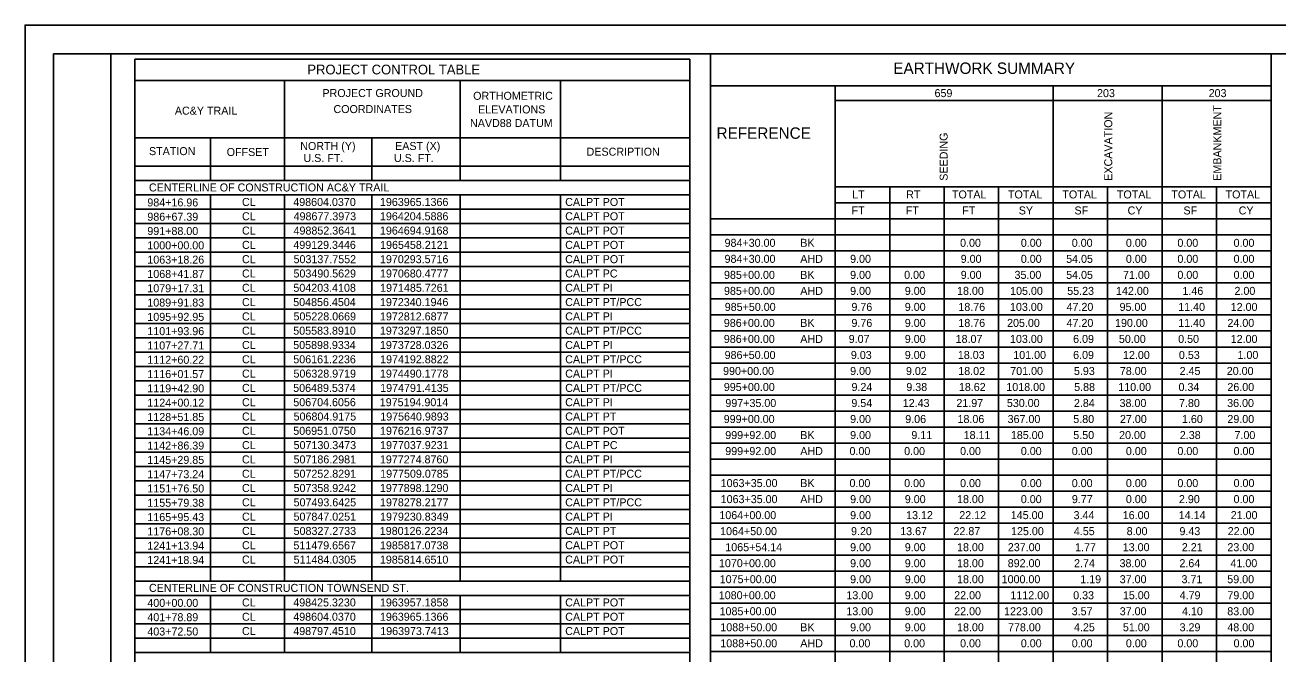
# Model space of a CAD drawing. Extents: x -61 to -14, y -133 to 32.
# Drawn here: x -57.31 to -35.4, y -5.66 to 5.33 of the extents above; entities that cross this region are included whole.
import ezdxf

# ---------------------------------------------------------------- set-up
doc = ezdxf.new("R2010")
doc.units = 0
for name, color, linetype in [('Default', 7, 'Continuous'), ('SH_Border', 7, 'Continuous'), ('SH_Cut_Line', 7, 'Continuous'), ('SH_Data', 7, 'Continuous'), ('SH_Text', 7, 'Continuous')]:
    doc.layers.add(name, color=color, linetype=linetype)

msp = doc.modelspace()

# ---------------------------------------------------------------- linework, layer by layer
at = {"layer": 'Default'}
for p, q in [((-55.395, -3.134), (-45.689, -3.134)), ((-55.395, -3.384), (-45.689, -3.384)), ((-55.395, -3.634), (-45.689, -3.634)), ((-55.395, -3.884), (-45.689, -3.884)), ((-55.395, -4.134), (-45.689, -4.134)), ((-55.395, -4.384), (-45.689, -4.384)), ((-55.395, -4.634), (-45.689, -4.634)), ((-55.395, -4.884), (-45.689, -4.884)), ((-55.395, -5.134), (-45.689, -5.134)), ((-55.395, -5.384), (-45.689, -5.384)), ((-55.395, -5.634), (-45.689, -5.634))]:
    msp.add_line(p, q, dxfattribs=at)
at = {"layer": 'SH_Border'}
for points in [[(-56.814, 4.834), (-55.814, 4.834), (-55.814, -16.166), (-56.814, -16.166)], [(-55.814, 4.834), (-23.814, 4.834), (-23.814, -16.166), (-55.814, -16.166)]]:
    msp.add_lwpolyline(points, close=True, dxfattribs=at)
at = {"layer": 'SH_Cut_Line'}
msp.add_lwpolyline([(-57.314, -16.666), (-23.314, -16.666), (-23.314, 5.334), (-57.314, 5.334)], close=True, dxfattribs=at)
at = {"layer": 'SH_Data'}
for p, q in [((-55.395, 4.738), (-45.689, 4.738)), ((-55.395, -15.884), (-55.395, 4.738)), ((-45.689, 4.738), (-45.689, -15.884)), ((-55.395, 4.366), (-45.689, 4.366)), ((-52.776, 2.616), (-52.776, 4.366)), ((-49.702, 2.616), (-49.702, 4.366)), ((-47.95, 2.616), (-47.95, 4.366)), ((-55.395, 3.366), (-45.689, 3.366)), ((-54.073, 2.616), (-54.073, 3.366)), ((-51.247, 2.616), (-51.247, 3.366)), ((-55.395, 2.866), (-45.689, 2.866)), ((-55.395, 2.616), (-45.689, 2.616)), ((-55.395, 2.366), (-45.689, 2.366)), ((-54.073, -4.384), (-54.073, 2.366)), ((-52.776, -4.384), (-52.776, 2.366)), ((-51.247, -4.384), (-51.247, 2.366)), ((-49.702, -4.384), (-49.702, 2.366)), ((-47.95, -4.384), (-47.95, 2.366)), ((-55.395, 2.116), (-45.689, 2.116)), ((-55.395, 1.866), (-45.689, 1.866)), ((-45.328, 1.947), (-35.523, 1.947)), ((-55.395, 1.616), (-45.689, 1.616)), ((-45.328, 1.667), (-35.523, 1.667)), ((-55.395, 1.366), (-45.689, 1.366)), ((-45.328, 1.387), (-35.523, 1.387)), ((-55.395, 1.116), (-45.689, 1.116)), ((-45.328, 1.107), (-35.523, 1.107)), ((-55.395, 0.866), (-45.689, 0.866)), ((-45.328, 0.827), (-35.523, 0.827)), ((-55.395, 0.616), (-45.689, 0.616)), ((-45.328, 0.547), (-35.523, 0.547)), ((-55.395, 0.366), (-45.689, 0.366)), ((-45.328, 0.267), (-35.523, 0.267)), ((-55.395, 0.116), (-45.689, 0.116)), ((-55.395, -0.134), (-45.689, -0.134)), ((-45.328, -0.013), (-35.523, -0.013)), ((-55.395, -0.384), (-45.689, -0.384)), ((-45.328, -0.293), (-35.523, -0.293)), ((-55.395, -0.634), (-45.689, -0.634)), ((-45.328, -0.573), (-35.523, -0.573)), ((-45.328, -0.853), (-35.523, -0.853)), ((-55.395, -0.884), (-45.689, -0.884)), ((-55.395, -1.134), (-45.689, -1.134)), ((-45.328, -1.133), (-35.523, -1.133)), ((-55.395, -1.384), (-45.689, -1.384)), ((-45.328, -1.413), (-35.523, -1.413)), ((-55.395, -1.634), (-45.689, -1.634)), ((-45.328, -1.693), (-35.523, -1.693)), ((-55.395, -1.884), (-45.689, -1.884)), ((-55.395, -2.134), (-45.689, -2.134)), ((-45.328, -1.973), (-35.523, -1.973)), ((-55.395, -2.384), (-45.689, -2.384)), ((-45.328, -2.253), (-35.523, -2.253)), ((-45.328, -2.533), (-35.523, -2.533)), ((-55.395, -2.634), (-45.689, -2.634)), ((-45.328, -2.813), (-35.523, -2.813)), ((-55.395, -2.884), (-45.689, -2.884)), ((-45.328, -3.093), (-35.523, -3.093)), ((-45.328, -3.373), (-35.523, -3.373)), ((-45.328, -3.653), (-35.523, -3.653)), ((-45.328, -3.933), (-35.523, -3.933)), ((-45.328, -4.213), (-35.523, -4.213)), ((-45.328, -4.493), (-35.523, -4.493)), ((-54.073, -5.634), (-54.073, -4.635)), ((-52.776, -5.634), (-52.776, -4.635)), ((-51.247, -5.634), (-51.247, -4.635)), ((-49.702, -5.634), (-49.702, -4.635)), ((-47.95, -5.634), (-47.95, -4.635)), ((-45.328, -4.773), (-35.523, -4.773)), ((-45.328, -5.053), (-35.523, -5.053)), ((-45.328, -5.333), (-35.523, -5.333)), ((-45.328, -5.613), (-35.523, -5.613))]:
    msp.add_line(p, q, dxfattribs=at)
at = {"layer": 'SH_Text'}
for p, q in [((-45.328, -15.973), (-45.328, 4.834)), ((-35.523, 4.834), (-35.523, -15.973)), ((-45.328, 4.274), (-35.523, 4.274)), ((-43.145, -15.973), (-43.145, 4.274)), ((-39.334, -15.973), (-39.334, 4.274)), ((-37.428, -15.973), (-37.428, 4.274)), ((-43.145, 4.014), (-35.523, 4.014)), ((-43.145, 2.507), (-35.523, 2.507)), ((-42.192, -15.973), (-42.192, 2.507)), ((-41.24, -15.973), (-41.24, 2.507)), ((-40.287, -15.973), (-40.287, 2.507)), ((-38.381, -15.973), (-38.381, 2.507)), ((-36.475, -15.973), (-36.475, 2.507)), ((-43.145, 2.227), (-35.523, 2.227)), ((-45.328, 1.947), (-35.523, 1.947))]:
    msp.add_line(p, q, dxfattribs=at)

# ---------------------------------------------------------------- texts
at = {"layer": 'SH_Data'}
msp.add_text('EARTHWORK SUMMARY', height=0.2, dxfattribs=at).set_placement((-42.13, 4.48))
at = {"layer": 'SH_Text'}
for s, height, p in [('PROJECT CONTROL TABLE', 0.17005, (-52.376, 4.472)), ('PROJECT GROUND', 0.14004, (-52.113, 4.076)), ('ORTHOMETRIC', 0.14004, (-49.477, 4.028)), ('659', 0.14, (-41.408, 4.075)), ('203', 0.14, (-38.566, 4.075)), ('203', 0.14, (-36.614, 4.075)), ('AC&Y TRAIL', 0.14, (-54.694, 3.768)), ('COORDINATES', 0.14004, (-51.92, 3.796)), ('ELEVATIONS', 0.14, (-49.39, 3.79)), ('NAVD88 DATUM', 0.14004, (-49.532, 3.552)), ('REFERENCE', 0.2, (-45.22, 3.346)), ('NORTH (Y)', 0.14, (-52.501, 3.151)), ('EAST (X)', 0.14, (-50.842, 3.151)), ('STATION', 0.14, (-55.146, 3.061)), ('OFFSET', 0.14, (-53.787, 3.046)), ('U.S. FT.', 0.14, (-52.444, 2.941)), ('U.S. FT.', 0.14, (-50.862, 2.941)), ('DESCRIPTION', 0.14004, (-47.493, 3.051)), ('CENTERLINE OF CONSTRUCTION AC&Y TRAIL', 0.14004, (-55.147, 2.426)), ('LT', 0.14, (-42.847, 2.304)), ('RT', 0.14, (-41.904, 2.304)), ('TOTAL', 0.14, (-41.103, 2.304)), ('TOTAL', 0.14, (-40.124, 2.304)), ('TOTAL', 0.14, (-39.172, 2.304)), ('TOTAL', 0.14, (-38.219, 2.304)), ('TOTAL', 0.14, (-37.266, 2.304)), ('TOTAL', 0.14, (-36.318, 2.304)), ('984+16.96', 0.14, (-55.175, 2.164)), ('CL', 0.14, (-53.52, 2.172)), ('498604.0370', 0.14, (-52.623, 2.172)), ('1963965.1366', 0.14, (-51.107, 2.172)), ('CALPT POT', 0.14, (-47.867, 2.172)), ('986+67.39', 0.14, (-55.175, 1.914)), ('CL', 0.14, (-53.52, 1.922)), ('498677.3973', 0.14, (-52.617, 1.922)), ('1964204.5886', 0.14, (-51.107, 1.922)), ('CALPT POT', 0.14, (-47.867, 1.922)), ('FT', 0.14, (-42.858, 2.024)), ('FT', 0.14, (-41.911, 2.024)), ('FT', 0.14, (-40.924, 2.024)), ('SY', 0.14, (-39.935, 2.024)), ('SF', 0.14, (-38.96, 2.024)), ('CY', 0.14, (-38.032, 2.024)), ('SF', 0.14, (-37.054, 2.024)), ('CY', 0.14, (-36.089, 2.024)), ('991+88.00', 0.14, (-55.175, 1.664)), ('CL', 0.14, (-53.52, 1.672)), ('498852.3641', 0.14, (-52.618, 1.672)), ('1964694.9168', 0.14, (-51.107, 1.672)), ('CALPT POT', 0.14, (-47.867, 1.672)), ('1000+00.00', 0.14, (-55.175, 1.414)), ('CL', 0.14, (-53.52, 1.422)), ('499129.3446', 0.14, (-52.622, 1.422)), ('1965458.2121', 0.14, (-51.104, 1.422)), ('CALPT POT', 0.14, (-47.867, 1.422)), ('984+30.00', 0.14, (-45.08, 1.458)), ('BK', 0.14, (-43.756, 1.458)), ('0.00', 0.14, (-40.961, 1.458)), ('0.00', 0.14, (-39.899, 1.458)), ('0.00', 0.14, (-39.008, 1.458)), ('0.00', 0.14, (-38.061, 1.458)), ('0.00', 0.14, (-37.16, 1.458)), ('0.00', 0.14, (-36.178, 1.458)), ('984+30.00', 0.14, (-45.08, 1.178)), ('AHD', 0.14, (-43.756, 1.178)), ('9.00', 0.14, (-42.884, 1.178)), ('9.00', 0.14, (-40.95, 1.178)), ('0.00', 0.14, (-39.899, 1.178)), ('54.05', 0.14, (-39.106, 1.178)), ('0.00', 0.14, (-38.061, 1.178)), ('0.00', 0.14, (-37.16, 1.178)), ('0.00', 0.14, (-36.178, 1.178)), ('1063+18.26', 0.14, (-55.175, 1.164)), ('CL', 0.14, (-53.52, 1.172)), ('503137.7552', 0.14, (-52.618, 1.172)), ('1970293.5716', 0.14, (-51.107, 1.172)), ('CALPT POT', 0.14, (-47.867, 1.172)), ('1068+41.87', 0.14, (-55.175, 0.914)), ('CL', 0.14, (-53.52, 0.922)), ('503490.5629', 0.14, (-52.619, 0.922)), ('1970680.4777', 0.14, (-51.106, 0.922)), ('CALPT PC', 0.14, (-47.867, 0.922)), ('985+00.00', 0.14, (-45.09, 0.898)), ('BK', 0.14, (-43.756, 0.898)), ('9.00', 0.14, (-42.884, 0.898)), ('0.00', 0.14, (-41.939, 0.898)), ('9.00', 0.14, (-40.95, 0.898)), ('35.00', 0.14, (-40.009, 0.898)), ('54.05', 0.14, (-39.106, 0.898)), ('71.00', 0.14, (-38.112, 0.898)), ('0.00', 0.14, (-37.16, 0.898)), ('0.00', 0.14, (-36.178, 0.898)), ('1079+17.31', 0.14, (-55.175, 0.664)), ('CL', 0.14, (-53.52, 0.672)), ('504203.4108', 0.14, (-52.621, 0.672)), ('1971485.7261', 0.14, (-51.104, 0.672)), ('CALPT PI', 0.14, (-47.867, 0.672)), ('985+00.00', 0.14, (-45.09, 0.618)), ('AHD', 0.14, (-43.756, 0.618)), ('9.00', 0.14, (-42.884, 0.618)), ('9.00', 0.14, (-41.928, 0.618)), ('18.00', 0.14, (-41.014, 0.618)), ('105.00', 0.14, (-40.086, 0.618)), ('55.23', 0.14, (-39.087, 0.618)), ('142.00', 0.14, (-38.234, 0.618)), ('1.46', 0.14, (-37.072, 0.618)), ('2.00', 0.14, (-36.162, 0.618)), ('1089+91.83', 0.14, (-55.175, 0.414)), ('CL', 0.14, (-53.52, 0.422)), ('504856.4504', 0.14, (-52.624, 0.422)), ('1972340.1946', 0.14, (-51.107, 0.422)), ('CALPT PT/PCC', 0.14, (-47.867, 0.422)), ('985+50.00', 0.14, (-45.077, 0.338)), ('9.76', 0.14, (-42.861, 0.338)), ('9.00', 0.14, (-41.928, 0.338)), ('18.76', 0.14, (-40.991, 0.338)), ('103.00', 0.14, (-40.088, 0.338)), ('47.20', 0.14, (-39.099, 0.338)), ('95.00', 0.14, (-38.172, 0.338)), ('11.40', 0.14, (-37.146, 0.338)), ('12.00', 0.14, (-36.228, 0.338)), ('1095+92.95', 0.14, (-55.175, 0.164)), ('CL', 0.14, (-53.52, 0.172)), ('505228.0669', 0.14, (-52.619, 0.172)), ('1972812.6877', 0.14, (-51.106, 0.172)), ('CALPT PI', 0.14, (-47.867, 0.172)), ('1101+93.96', 0.14, (-55.175, -0.086)), ('CL', 0.14, (-53.52, -0.078)), ('505583.8910', 0.14, (-52.623, -0.078)), ('1973297.1850', 0.14, (-51.108, -0.078)), ('CALPT PT/PCC', 0.14, (-47.867, -0.078)), ('986+00.00', 0.14, (-45.093, 0.058)), ('BK', 0.14, (-43.756, 0.058)), ('9.76', 0.14, (-42.861, 0.058)), ('9.00', 0.14, (-41.928, 0.058)), ('18.76', 0.14, (-40.991, 0.058)), ('205.00', 0.14, (-40.139, 0.058)), ('47.20', 0.14, (-39.099, 0.058)), ('190.00', 0.14, (-38.251, 0.058)), ('11.40', 0.14, (-37.146, 0.058)), ('24.00', 0.14, (-36.285, 0.058)), ('1107+27.71', 0.14, (-55.175, -0.336)), ('CL', 0.14, (-53.52, -0.328)), ('505898.9334', 0.14, (-52.624, -0.328)), ('1973728.0326', 0.14, (-51.107, -0.328)), ('CALPT PI', 0.14, (-47.867, -0.328)), ('986+00.00', 0.14, (-45.093, -0.222)), ('AHD', 0.14, (-43.756, -0.222)), ('9.07', 0.14, (-42.909, -0.222)), ('9.00', 0.14, (-41.928, -0.222)), ('18.07', 0.14, (-41.039, -0.222)), ('103.00', 0.14, (-40.088, -0.222)), ('6.09', 0.14, (-38.984, -0.222)), ('50.00', 0.14, (-38.183, -0.222)), ('0.50', 0.14, (-37.147, -0.222)), ('12.00', 0.14, (-36.228, -0.222)), ('CL', 0.14, (-53.52, -0.578)), ('506161.2236', 0.14, (-52.622, -0.578)), ('1974192.8822', 0.14, (-51.104, -0.578)), ('CALPT PT/PCC', 0.14, (-47.867, -0.578)), ('986+50.00', 0.14, (-45.079, -0.502)), ('9.03', 0.14, (-42.871, -0.502)), ('9.00', 0.14, (-41.928, -0.502)), ('18.03', 0.14, (-41, -0.502)), ('101.00', 0.14, (-40.031, -0.502)), ('6.09', 0.14, (-38.984, -0.502)), ('12.00', 0.14, (-38.112, -0.502)), ('0.53', 0.14, (-37.134, -0.502)), ('1.00', 0.14, (-36.109, -0.502)), ('1112+60.22', 0.14, (-55.175, -0.586)), ('990+00.00', 0.14, (-45.106, -0.782)), ('9.00', 0.14, (-42.884, -0.782)), ('9.02', 0.14, (-41.907, -0.782)), ('18.02', 0.14, (-40.993, -0.782)), ('701.00', 0.14, (-40.084, -0.782)), ('5.93', 0.14, (-38.97, -0.782)), ('78.00', 0.14, (-38.167, -0.782)), ('2.45', 0.14, (-37.122, -0.782)), ('20.00', 0.14, (-36.297, -0.782)), ('1116+01.57', 0.14, (-55.175, -0.836)), ('CL', 0.14, (-53.52, -0.828)), ('506328.9719', 0.14, (-52.619, -0.828)), ('1974490.1778', 0.14, (-51.107, -0.828)), ('CALPT PI', 0.14, (-47.867, -0.828)), ('1119+42.90', 0.14, (-55.175, -1.086)), ('CL', 0.14, (-53.52, -1.078)), ('506489.5374', 0.14, (-52.624, -1.078)), ('1974791.4135', 0.14, (-51.103, -1.078)), ('CALPT PT/PCC', 0.14, (-47.867, -1.078)), ('995+00.00', 0.14, (-45.093, -1.062)), ('9.24', 0.14, (-42.86, -1.062)), ('9.38', 0.14, (-41.901, -1.062)), ('18.62', 0.14, (-40.982, -1.062)), ('1018.00', 0.14, (-40.152, -1.062)), ('5.88', 0.14, (-38.966, -1.062)), ('110.00', 0.14, (-38.194, -1.062)), ('0.34', 0.14, (-37.141, -1.062)), ('26.00', 0.14, (-36.286, -1.062)), ('1124+00.12', 0.14, (-55.175, -1.336)), ('CL', 0.14, (-53.52, -1.328)), ('506704.6056', 0.14, (-52.622, -1.328)), ('1975194.9014', 0.14, (-51.11, -1.328)), ('CALPT PI', 0.14, (-47.867, -1.328)), ('997+35.00', 0.14, (-45.066, -1.342)), ('9.54', 0.14, (-42.862, -1.342)), ('12.43', 0.14, (-41.964, -1.342)), ('21.97', 0.14, (-41.026, -1.342)), ('530.00', 0.14, (-40.143, -1.342)), ('2.84', 0.14, (-38.97, -1.342)), ('38.00', 0.14, (-38.172, -1.342)), ('7.80', 0.14, (-37.132, -1.342)), ('36.00', 0.14, (-36.29, -1.342)), ('1128+51.85', 0.14, (-55.175, -1.586)), ('CL', 0.14, (-53.52, -1.578)), ('506804.9175', 0.14, (-52.617, -1.578)), ('1975640.9893', 0.14, (-51.102, -1.578)), ('CALPT PT', 0.14, (-47.867, -1.578)), ('999+00.00', 0.14, (-45.095, -1.622)), ('9.00', 0.14, (-42.884, -1.622)), ('9.06', 0.14, (-41.92, -1.622)), ('18.06', 0.14, (-41.006, -1.622)), ('367.00', 0.14, (-40.13, -1.622)), ('5.80', 0.14, (-38.981, -1.622)), ('27.00', 0.14, (-38.165, -1.622)), ('1.60', 0.14, (-37.081, -1.622)), ('29.00', 0.14, (-36.286, -1.622)), ('1134+46.09', 0.14, (-55.175, -1.836)), ('CL', 0.14, (-53.52, -1.828)), ('506951.0750', 0.14, (-52.623, -1.828)), ('1976216.9737', 0.14, (-51.106, -1.828)), ('CALPT POT', 0.14, (-47.867, -1.828)), ('1142+86.39', 0.14, (-55.175, -2.086)), ('CL', 0.14, (-53.52, -2.078)), ('507130.3473', 0.14, (-52.617, -2.078)), ('1977037.9231', 0.14, (-51.104, -2.078)), ('CALPT PC', 0.14, (-47.867, -2.078)), ('999+92.00', 0.14, (-45.068, -1.902)), ('BK', 0.14, (-43.756, -1.902)), ('9.00', 0.14, (-42.884, -1.902)), ('9.11', 0.14, (-41.813, -1.902)), ('18.11', 0.14, (-40.899, -1.902)), ('185.00', 0.14, (-40.073, -1.902)), ('5.50', 0.14, (-38.981, -1.902)), ('20.00', 0.14, (-38.18, -1.902)), ('2.38', 0.14, (-37.118, -1.902)), ('7.00', 0.14, (-36.162, -1.902)), ('CL', 0.14, (-53.52, -2.328)), ('507186.2981', 0.14, (-52.618, -2.328)), ('1977274.8760', 0.14, (-51.108, -2.328)), ('CALPT PI', 0.14, (-47.867, -2.328)), ('999+92.00', 0.14, (-45.068, -2.182)), ('AHD', 0.14, (-43.756, -2.182)), ('0.00', 0.14, (-42.895, -2.182)), ('0.00', 0.14, (-41.939, -2.182)), ('0.00', 0.14, (-40.961, -2.182)), ('0.00', 0.14, (-39.899, -2.182)), ('0.00', 0.14, (-39.008, -2.182)), ('0.00', 0.14, (-38.061, -2.182)), ('0.00', 0.14, (-37.16, -2.182)), ('0.00', 0.14, (-36.178, -2.182)), ('1145+29.85', 0.14, (-55.175, -2.336)), ('1147+73.24', 0.14, (-55.175, -2.586)), ('CL', 0.14, (-53.52, -2.578)), ('507252.8291', 0.14, (-52.618, -2.578)), ('1977509.0785', 0.14, (-51.103, -2.578)), ('CALPT PT/PCC', 0.14, (-47.867, -2.578)), ('1063+35.00', 0.14, (-45.148, -2.742)), ('BK', 0.14, (-43.756, -2.742)), ('0.00', 0.14, (-42.895, -2.742)), ('0.00', 0.14, (-41.939, -2.742)), ('0.00', 0.14, (-40.961, -2.742)), ('0.00', 0.14, (-39.899, -2.742)), ('0.00', 0.14, (-39.008, -2.742)), ('0.00', 0.14, (-38.061, -2.742)), ('0.00', 0.14, (-37.16, -2.742)), ('0.00', 0.14, (-36.178, -2.742)), ('1151+76.50', 0.14, (-55.175, -2.836)), ('CL', 0.14, (-53.52, -2.828)), ('507358.9242', 0.14, (-52.618, -2.828)), ('1977898.1290', 0.14, (-51.108, -2.828)), ('CALPT PI', 0.14, (-47.867, -2.828)), ('1155+79.38', 0.14, (-55.175, -3.086)), ('CL', 0.14, (-53.52, -3.078)), ('507493.6425', 0.14, (-52.617, -3.078)), ('1978278.2177', 0.14, (-51.106, -3.078)), ('CALPT PT/PCC', 0.14, (-47.867, -3.078)), ('1063+35.00', 0.14, (-45.148, -3.022)), ('AHD', 0.14, (-43.756, -3.022)), ('9.00', 0.14, (-42.884, -3.022)), ('9.00', 0.14, (-41.928, -3.022)), ('18.00', 0.14, (-41.014, -3.022)), ('0.00', 0.14, (-39.899, -3.022)), ('9.77', 0.14, (-39.006, -3.022)), ('0.00', 0.14, (-38.061, -3.022)), ('2.90', 0.14, (-37.134, -3.022)), ('0.00', 0.14, (-36.178, -3.022)), ('1165+95.43', 0.14, (-55.175, -3.336)), ('CL', 0.14, (-53.52, -3.328)), ('507847.0251', 0.14, (-52.618, -3.328)), ('1979230.8349', 0.14, (-51.105, -3.328)), ('CALPT PI', 0.14, (-47.867, -3.328)), ('1064+00.00', 0.14, (-45.171, -3.302)), ('9.00', 0.14, (-42.884, -3.302)), ('13.12', 0.14, (-41.905, -3.302)), ('22.12', 0.14, (-40.975, -3.302)), ('145.00', 0.14, (-40.074, -3.302)), ('3.44', 0.14, (-38.976, -3.302)), ('16.00', 0.14, (-38.116, -3.302)), ('14.14', 0.14, (-37.137, -3.302)), ('21.00', 0.14, (-36.228, -3.302)), ('1176+08.30', 0.14, (-55.175, -3.586)), ('CL', 0.14, (-53.52, -3.578)), ('508327.2733', 0.14, (-52.617, -3.578)), ('1980126.2234', 0.14, (-51.11, -3.578)), ('CALPT PT', 0.14, (-47.867, -3.578)), ('1064+50.00', 0.14, (-45.158, -3.582)), ('9.20', 0.14, (-42.868, -3.582)), ('13.67', 0.14, (-42.008, -3.582)), ('22.87', 0.14, (-41.077, -3.582)), ('125.00', 0.14, (-40.07, -3.582)), ('4.55', 0.14, (-38.971, -3.582)), ('8.00', 0.14, (-38.048, -3.582)), ('9.43', 0.14, (-37.124, -3.582)), ('22.00', 0.14, (-36.281, -3.582)), ('1241+13.94', 0.14, (-55.175, -3.836)), ('CL', 0.14, (-53.52, -3.828)), ('511479.6567', 0.14, (-52.62, -3.83)), ('1985817.0738', 0.14, (-51.107, -3.83)), ('CALPT POT', 0.14, (-47.867, -3.828)), ('1065+54.14', 0.14, (-45.067, -3.862)), ('9.00', 0.14, (-42.884, -3.862)), ('9.00', 0.14, (-41.928, -3.862)), ('18.00', 0.14, (-41.014, -3.862)), ('237.00', 0.14, (-40.126, -3.862)), ('1.77', 0.14, (-38.949, -3.862)), ('13.00', 0.14, (-38.116, -3.862)), ('2.21', 0.14, (-37.083, -3.862)), ('23.00', 0.14, (-36.286, -3.862)), ('1241+18.94', 0.14, (-55.175, -4.086)), ('CL', 0.14, (-53.52, -4.078)), ('511484.0305', 0.14, (-52.617, -4.08)), ('1985814.6510', 0.14, (-51.108, -4.08)), ('CALPT POT', 0.14, (-47.867, -4.078)), ('1070+00.00', 0.14, (-45.178, -4.142)), ('9.00', 0.14, (-42.884, -4.142)), ('9.00', 0.14, (-41.928, -4.142)), ('18.00', 0.14, (-41.014, -4.142)), ('892.00', 0.14, (-40.128, -4.142)), ('2.74', 0.14, (-38.968, -4.142)), ('38.00', 0.14, (-38.172, -4.142)), ('2.64', 0.14, (-37.125, -4.142)), ('41.00', 0.14, (-36.232, -4.142)), ('1075+00.00', 0.14, (-45.165, -4.422)), ('9.00', 0.14, (-42.884, -4.422)), ('9.00', 0.14, (-41.928, -4.422)), ('18.00', 0.14, (-41.014, -4.422)), ('1000.00', 0.14, (-40.234, -4.422)), ('1.19', 0.14, (-38.859, -4.422)), ('37.00', 0.14, (-38.169, -4.422)), ('3.71', 0.14, (-37.088, -4.422)), ('59.00', 0.14, (-36.288, -4.422)), ('CENTERLINE OF CONSTRUCTION TOWNSEND ST.', 0.14004, (-55.147, -4.574)), ('1080+00.00', 0.14, (-45.181, -4.702)), ('13.00', 0.14, (-42.95, -4.702)), ('9.00', 0.14, (-41.928, -4.702)), ('22.00', 0.14, (-41.064, -4.702)), ('1112.00', 0.14, (-40.081, -4.702)), ('0.33', 0.14, (-38.983, -4.702)), ('15.00', 0.14, (-38.114, -4.702)), ('4.79', 0.14, (-37.121, -4.702)), ('79.00', 0.14, (-36.286, -4.702)), ('400+00.00', 0.14, (-55.175, -4.836)), ('CL', 0.14, (-53.52, -4.828)), ('498425.3230', 0.14, (-52.623, -4.828)), ('1963957.1858', 0.14, (-51.107, -4.828)), ('CALPT POT', 0.14, (-47.867, -4.828)), ('401+78.89', 0.14, (-55.175, -5.086)), ('CL', 0.14, (-53.52, -5.078)), ('498604.0370', 0.14, (-52.623, -5.078)), ('1963965.1366', 0.14, (-51.107, -5.078)), ('CALPT POT', 0.14, (-47.867, -5.078)), ('1085+00.00', 0.14, (-45.167, -4.982)), ('13.00', 0.14, (-42.95, -4.982)), ('9.00', 0.14, (-41.928, -4.982)), ('22.00', 0.14, (-41.064, -4.982)), ('1223.00', 0.14, (-40.192, -4.982)), ('3.57', 0.14, (-39.009, -4.982)), ('37.00', 0.14, (-38.169, -4.982)), ('4.10', 0.14, (-37.08, -4.982)), ('83.00', 0.14, (-36.288, -4.982)), ('403+72.50', 0.14, (-55.175, -5.336)), ('CL', 0.14, (-53.52, -5.328)), ('498797.4510', 0.14, (-52.623, -5.328)), ('1963973.7413', 0.14, (-51.102, -5.328)), ('CALPT POT', 0.14, (-47.867, -5.328)), ('1088+50.00', 0.14, (-45.154, -5.262)), ('BK', 0.14, (-43.756, -5.262)), ('9.00', 0.14, (-42.884, -5.262)), ('9.00', 0.14, (-41.928, -5.262)), ('18.00', 0.14, (-41.014, -5.262)), ('778.00', 0.14, (-40.123, -5.262)), ('4.25', 0.14, (-38.969, -5.262)), ('51.00', 0.14, (-38.114, -5.262)), ('3.29', 0.14, (-37.122, -5.262)), ('48.00', 0.14, (-36.287, -5.262)), ('1088+50.00', 0.14, (-45.154, -5.542)), ('AHD', 0.14, (-43.756, -5.542)), ('0.00', 0.14, (-42.895, -5.542)), ('0.00', 0.14, (-41.939, -5.542)), ('0.00', 0.14, (-40.961, -5.542)), ('0.00', 0.14, (-39.899, -5.542)), ('0.00', 0.14, (-39.008, -5.542)), ('0.00', 0.14, (-38.061, -5.542)), ('0.00', 0.14, (-37.16, -5.542)), ('0.00', 0.14, (-36.178, -5.542))]:
    msp.add_text(s, height=height, dxfattribs=at).set_placement(p)
for s, p in [('EXCAVATION', (-38.3, 2.613)), ('EMBANKMENT', (-36.394, 2.613)), ('SEEDING', (-41.178, 2.613))]:
    msp.add_text(s, height=0.14, rotation=90, dxfattribs=at).set_placement(p)

doc.saveas('drawing.dxf')
